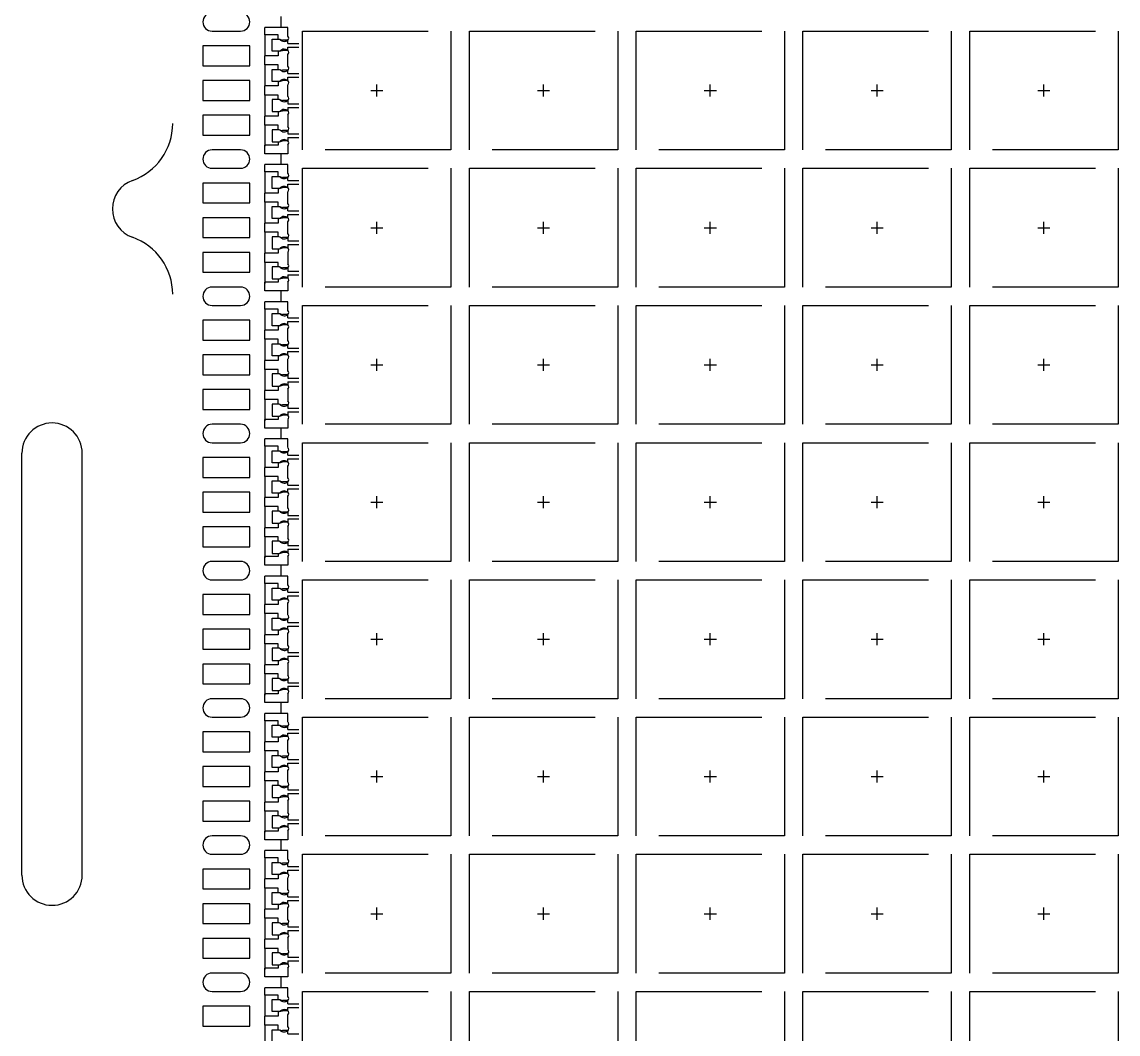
# Model space of a CAD drawing. Header units: millimetres. Extents: x 394.3 to 449.6, y 107.9 to 113.3.
# Drawn here: x 405.509 to 406.599, y 111.095 to 112.102 of the extents above; entities that cross this region are included whole.
import ezdxf

# ---------------------------------------------------------------- set-up
doc = ezdxf.new("R2010")
doc.units = ezdxf.units.MM
doc.header["$LTSCALE"] = 0.5
for name, pattern in [('CENTER', [50.8, 31.75, -6.35, 6.35, -6.35]), ('HIDDEN', [0.375, 0.25, -0.125]), ('PHANTOM', [2.5, 1.25, -0.25, 0.25, -0.25, 0.25, -0.25])]:
    doc.linetypes.add(name, pattern=pattern)
for name, color, linetype in [('1D', 4, 'Continuous'), ('BTM', 7, 'HIDDEN'), ('CEN', 2, 'CENTER'), ('PKG', 1, 'PHANTOM')]:
    doc.layers.add(name, color=color, linetype=linetype)

# ---------------------------------------------------------------- blocks, each defined once
blk = doc.blocks.new('*U100')
at = {"layer": 'CEN', "ltscale": 0.005}
for p, q in [((-0.006, 0), (0.006, 0)), ((0, -0.006), (0, 0.006))]:
    blk.add_line(p, q, dxfattribs=at)
at = {"layer": 'PKG', "color": 1, "linetype": 'HIDDEN'}
blk.add_lwpolyline([(-0.0738, -0.0591), (-0.0738, 0.0591), (0.0738, 0.0591), (0.0738, -0.0591)], close=True, dxfattribs=at)
blk = doc.blocks.new('*U101')
at = {"layer": 'CEN', "color": 0, "linetype": 'ByBlock', "lineweight": -2, "transparency": 16777216}
for p in [(0, 2.73), (0.1659, 2.73), (0.3318, 2.73), (0.4977, 2.73), (0.6636, 2.73), (0, 2.5935), (0.1659, 2.5935), (0.3318, 2.5935), (0.4977, 2.5935), (0.6636, 2.5935), (0, 2.457), (0.1659, 2.457), (0.3318, 2.457), (0.4977, 2.457), (0.6636, 2.457), (0, 2.3205), (0.1659, 2.3205), (0.3318, 2.3205), (0.4977, 2.3205), (0.6636, 2.3205), (0, 2.184), (0.1659, 2.184), (0.3318, 2.184), (0.4977, 2.184), (0.6636, 2.184), (0, 2.0475), (0.1659, 2.0475), (0.3318, 2.0475), (0.4977, 2.0475), (0.6636, 2.0475), (0, 1.911), (0.1659, 1.911), (0.3318, 1.911), (0.4977, 1.911), (0.6636, 1.911), (0, 1.7745), (0.1659, 1.7745), (0.3318, 1.7745), (0.4977, 1.7745), (0.6636, 1.7745)]:
    blk.add_blockref('*U100', p, dxfattribs=at)

msp = doc.modelspace()

# ---------------------------------------------------------------- linework, layer by layer
at = {"ltscale": 0.03}
for p, q in [((405.7732, 112.0962), (405.7503, 112.0962)), ((405.7503, 112.0889), (405.7503, 112.0962)), ((405.7635, 112.0889), (405.7503, 112.0889)), ((405.7635, 112.0844), (405.7635, 112.0889)), ((405.7732, 112.0876), (405.7732, 112.0962)), ((405.7635, 112.0844), (405.765, 112.0844)), ((405.765, 112.0844), (405.768, 112.0835)), ((405.7732, 112.0835), (405.768, 112.0835)), ((405.7635, 112.0679), (405.7503, 112.0679)), ((405.7503, 112.0589), (405.7503, 112.0679)), ((405.765, 112.0724), (405.7635, 112.0724)), ((405.7635, 112.0724), (405.7635, 112.0679)), ((405.765, 112.0724), (405.768, 112.0733)), ((405.7732, 112.0733), (405.768, 112.0733)), ((405.7732, 112.0576), (405.7732, 112.0692)), ((405.7635, 112.0589), (405.7503, 112.0589)), ((405.7635, 112.0544), (405.7635, 112.0589)), ((405.7635, 112.0544), (405.765, 112.0544)), ((405.765, 112.0544), (405.768, 112.0535)), ((405.7732, 112.0535), (405.768, 112.0535)), ((405.7635, 112.0379), (405.7503, 112.0379)), ((405.7503, 112.0289), (405.7503, 112.0379)), ((405.765, 112.0424), (405.7635, 112.0424)), ((405.7635, 112.0424), (405.7635, 112.0379)), ((405.765, 112.0424), (405.768, 112.0433)), ((405.7732, 112.0433), (405.768, 112.0433)), ((405.7732, 112.0276), (405.7732, 112.0392)), ((405.7635, 112.0289), (405.7503, 112.0289)), ((405.7635, 112.0244), (405.7635, 112.0289)), ((405.765, 112.0244), (405.7635, 112.0244)), ((405.765, 112.0244), (405.768, 112.0235)), ((405.7732, 112.0235), (405.768, 112.0235)), ((405.7635, 112.0124), (405.765, 112.0124)), ((405.7635, 112.0124), (405.7635, 112.0079)), ((405.765, 112.0124), (405.768, 112.0133)), ((405.7732, 112.0133), (405.768, 112.0133)), ((405.7635, 112.0079), (405.7503, 112.0079)), ((405.7503, 111.9989), (405.7503, 112.0079)), ((405.7732, 112.0092), (405.7732, 111.9976)), ((405.7635, 111.9989), (405.7503, 111.9989)), ((405.7635, 111.9944), (405.7635, 111.9989)), ((405.765, 111.9944), (405.7635, 111.9944)), ((405.765, 111.9944), (405.768, 111.9935)), ((405.7732, 111.9935), (405.768, 111.9935)), ((405.7732, 111.9935), (405.768, 111.9935)), ((405.7635, 111.9791), (405.7503, 111.9791)), ((405.7503, 111.9705), (405.7503, 111.9791)), ((405.7635, 111.9824), (405.7635, 111.9791)), ((405.7635, 111.9824), (405.765, 111.9824)), ((405.765, 111.9824), (405.768, 111.9833)), ((405.7732, 111.9833), (405.768, 111.9833)), ((405.7732, 111.9833), (405.768, 111.9833)), ((405.7732, 111.9792), (405.7732, 111.9705)), ((405.7732, 111.9705), (405.7503, 111.9705)), ((405.7732, 111.9597), (405.7503, 111.9597)), ((405.7503, 111.9524), (405.7503, 111.9597)), ((405.7732, 111.9511), (405.7732, 111.9597)), ((405.7635, 111.9524), (405.7503, 111.9524)), ((405.7635, 111.9479), (405.7635, 111.9524)), ((405.7635, 111.9479), (405.765, 111.9479)), ((405.765, 111.9479), (405.768, 111.947)), ((405.7732, 111.947), (405.768, 111.947)), ((405.765, 111.9359), (405.7635, 111.9359)), ((405.7635, 111.9359), (405.7635, 111.9314)), ((405.765, 111.9359), (405.768, 111.9368)), ((405.7732, 111.9368), (405.768, 111.9368)), ((405.7635, 111.9314), (405.7503, 111.9314)), ((405.7503, 111.9224), (405.7503, 111.9314)), ((405.7732, 111.9211), (405.7732, 111.9327)), ((405.7635, 111.9224), (405.7503, 111.9224)), ((405.7635, 111.9179), (405.7635, 111.9224)), ((405.7635, 111.9179), (405.765, 111.9179)), ((405.765, 111.9179), (405.768, 111.917)), ((405.7732, 111.917), (405.768, 111.917)), ((405.765, 111.9059), (405.7635, 111.9059)), ((405.7635, 111.9059), (405.7635, 111.9014)), ((405.765, 111.9059), (405.768, 111.9068)), ((405.7732, 111.9068), (405.768, 111.9068)), ((405.7732, 111.8911), (405.7732, 111.9027)), ((405.7635, 111.9014), (405.7503, 111.9014)), ((405.7503, 111.8924), (405.7503, 111.9014)), ((405.7635, 111.8924), (405.7503, 111.8924)), ((405.7635, 111.8879), (405.7635, 111.8924)), ((405.765, 111.8879), (405.7635, 111.8879)), ((405.765, 111.8879), (405.768, 111.887)), ((405.7732, 111.887), (405.768, 111.887)), ((405.7635, 111.8714), (405.7503, 111.8714)), ((405.7503, 111.8624), (405.7503, 111.8714)), ((405.7635, 111.8759), (405.765, 111.8759)), ((405.7635, 111.8759), (405.7635, 111.8714)), ((405.765, 111.8759), (405.768, 111.8768)), ((405.7732, 111.8768), (405.768, 111.8768)), ((405.7732, 111.8727), (405.7732, 111.8611)), ((405.7635, 111.8624), (405.7503, 111.8624)), ((405.7635, 111.8579), (405.7635, 111.8624)), ((405.765, 111.8579), (405.7635, 111.8579)), ((405.765, 111.8579), (405.768, 111.857)), ((405.7732, 111.857), (405.768, 111.857)), ((405.7732, 111.857), (405.768, 111.857)), ((405.7635, 111.8426), (405.7503, 111.8426)), ((405.7503, 111.834), (405.7503, 111.8426)), ((405.7635, 111.8459), (405.7635, 111.8426)), ((405.7635, 111.8459), (405.765, 111.8459)), ((405.765, 111.8459), (405.768, 111.8468)), ((405.7732, 111.8468), (405.768, 111.8468)), ((405.7732, 111.8468), (405.768, 111.8468)), ((405.7732, 111.8427), (405.7732, 111.834)), ((405.7732, 111.834), (405.7503, 111.834)), ((405.7732, 111.8232), (405.7503, 111.8232)), ((405.7503, 111.8159), (405.7503, 111.8232)), ((405.7635, 111.8159), (405.7503, 111.8159)), ((405.7635, 111.8114), (405.7635, 111.8159)), ((405.7732, 111.8146), (405.7732, 111.8232)), ((405.7635, 111.8114), (405.765, 111.8114)), ((405.765, 111.8114), (405.768, 111.8105)), ((405.7732, 111.8105), (405.768, 111.8105)), ((405.7635, 111.7949), (405.7503, 111.7949)), ((405.7503, 111.7859), (405.7503, 111.7949)), ((405.765, 111.7994), (405.7635, 111.7994)), ((405.7635, 111.7994), (405.7635, 111.7949)), ((405.765, 111.7994), (405.768, 111.8003)), ((405.7732, 111.8003), (405.768, 111.8003)), ((405.7732, 111.7846), (405.7732, 111.7962)), ((405.7635, 111.7859), (405.7503, 111.7859)), ((405.7635, 111.7814), (405.7635, 111.7859)), ((405.7635, 111.7814), (405.765, 111.7814)), ((405.765, 111.7814), (405.768, 111.7805)), ((405.7732, 111.7805), (405.768, 111.7805)), ((405.7635, 111.7649), (405.7503, 111.7649)), ((405.7503, 111.7559), (405.7503, 111.7649)), ((405.765, 111.7694), (405.7635, 111.7694)), ((405.7635, 111.7694), (405.7635, 111.7649)), ((405.765, 111.7694), (405.768, 111.7703)), ((405.7732, 111.7703), (405.768, 111.7703)), ((405.7732, 111.7546), (405.7732, 111.7662)), ((405.7635, 111.7559), (405.7503, 111.7559)), ((405.7635, 111.7514), (405.7635, 111.7559)), ((405.765, 111.7514), (405.7635, 111.7514)), ((405.765, 111.7514), (405.768, 111.7505)), ((405.7732, 111.7505), (405.768, 111.7505)), ((405.7635, 111.7394), (405.765, 111.7394)), ((405.7635, 111.7394), (405.7635, 111.7349)), ((405.765, 111.7394), (405.768, 111.7403)), ((405.7732, 111.7403), (405.768, 111.7403)), ((405.7635, 111.7349), (405.7503, 111.7349)), ((405.7503, 111.7259), (405.7503, 111.7349)), ((405.7732, 111.7362), (405.7732, 111.7246)), ((405.7635, 111.7259), (405.7503, 111.7259)), ((405.7635, 111.7214), (405.7635, 111.7259)), ((405.765, 111.7214), (405.7635, 111.7214)), ((405.765, 111.7214), (405.768, 111.7205)), ((405.7732, 111.7205), (405.768, 111.7205)), ((405.7732, 111.7205), (405.768, 111.7205)), ((405.7635, 111.7094), (405.7635, 111.7061)), ((405.7635, 111.7094), (405.765, 111.7094)), ((405.765, 111.7094), (405.768, 111.7103)), ((405.7732, 111.7103), (405.768, 111.7103)), ((405.7732, 111.7103), (405.768, 111.7103)), ((405.7635, 111.7061), (405.7503, 111.7061)), ((405.7503, 111.6975), (405.7503, 111.7061)), ((405.7732, 111.6975), (405.7503, 111.6975)), ((405.7732, 111.7062), (405.7732, 111.6975)), ((405.7732, 111.6867), (405.7503, 111.6867)), ((405.7503, 111.6794), (405.7503, 111.6867)), ((405.7732, 111.6781), (405.7732, 111.6867)), ((405.7635, 111.6794), (405.7503, 111.6794)), ((405.7635, 111.6749), (405.7635, 111.6794)), ((405.7635, 111.6749), (405.765, 111.6749)), ((405.765, 111.6749), (405.768, 111.674)), ((405.7732, 111.674), (405.768, 111.674)), ((405.765, 111.6629), (405.7635, 111.6629)), ((405.7635, 111.6629), (405.7635, 111.6584)), ((405.765, 111.6629), (405.768, 111.6638)), ((405.7732, 111.6638), (405.768, 111.6638)), ((405.7635, 111.6584), (405.7503, 111.6584)), ((405.7503, 111.6494), (405.7503, 111.6584)), ((405.7732, 111.6481), (405.7732, 111.6597)), ((405.7635, 111.6494), (405.7503, 111.6494)), ((405.7635, 111.6449), (405.7635, 111.6494)), ((405.7635, 111.6449), (405.765, 111.6449)), ((405.765, 111.6449), (405.768, 111.644)), ((405.7732, 111.644), (405.768, 111.644)), ((405.765, 111.6329), (405.7635, 111.6329)), ((405.7635, 111.6329), (405.7635, 111.6284)), ((405.765, 111.6329), (405.768, 111.6338)), ((405.7732, 111.6338), (405.768, 111.6338)), ((405.7635, 111.6284), (405.7503, 111.6284)), ((405.7503, 111.6194), (405.7503, 111.6284)), ((405.7635, 111.6194), (405.7503, 111.6194)), ((405.7635, 111.6149), (405.7635, 111.6194)), ((405.7732, 111.6181), (405.7732, 111.6297)), ((405.765, 111.6149), (405.7635, 111.6149)), ((405.765, 111.6149), (405.768, 111.614)), ((405.7732, 111.614), (405.768, 111.614)), ((405.7635, 111.5984), (405.7503, 111.5984)), ((405.7503, 111.5894), (405.7503, 111.5984)), ((405.7635, 111.6029), (405.765, 111.6029)), ((405.7635, 111.6029), (405.7635, 111.5984)), ((405.765, 111.6029), (405.768, 111.6038)), ((405.7732, 111.6038), (405.768, 111.6038)), ((405.7732, 111.5997), (405.7732, 111.5881)), ((405.7635, 111.5894), (405.7503, 111.5894)), ((405.7635, 111.5849), (405.7635, 111.5894)), ((405.765, 111.5849), (405.7635, 111.5849)), ((405.765, 111.5849), (405.768, 111.584)), ((405.7732, 111.584), (405.768, 111.584)), ((405.7732, 111.584), (405.768, 111.584)), ((405.7635, 111.5696), (405.7503, 111.5696)), ((405.7503, 111.561), (405.7503, 111.5696)), ((405.7635, 111.5729), (405.7635, 111.5696)), ((405.7635, 111.5729), (405.765, 111.5729)), ((405.765, 111.5729), (405.768, 111.5738)), ((405.7732, 111.5738), (405.768, 111.5738)), ((405.7732, 111.5738), (405.768, 111.5738)), ((405.7732, 111.5697), (405.7732, 111.561)), ((405.7732, 111.561), (405.7503, 111.561)), ((405.7732, 111.5502), (405.7503, 111.5502)), ((405.7503, 111.5429), (405.7503, 111.5502)), ((405.7635, 111.5429), (405.7503, 111.5429)), ((405.7635, 111.5384), (405.7635, 111.5429)), ((405.7732, 111.5416), (405.7732, 111.5502)), ((405.7635, 111.5384), (405.765, 111.5384)), ((405.765, 111.5384), (405.768, 111.5375)), ((405.7732, 111.5375), (405.768, 111.5375)), ((405.7635, 111.5219), (405.7503, 111.5219)), ((405.7503, 111.5129), (405.7503, 111.5219)), ((405.765, 111.5264), (405.7635, 111.5264)), ((405.7635, 111.5264), (405.7635, 111.5219)), ((405.765, 111.5264), (405.768, 111.5273)), ((405.7732, 111.5273), (405.768, 111.5273)), ((405.7732, 111.5116), (405.7732, 111.5232)), ((405.7635, 111.5129), (405.7503, 111.5129)), ((405.7635, 111.5084), (405.7635, 111.5129)), ((405.7635, 111.5084), (405.765, 111.5084)), ((405.765, 111.5084), (405.768, 111.5075)), ((405.7732, 111.5075), (405.768, 111.5075)), ((405.7635, 111.4919), (405.7503, 111.4919)), ((405.7503, 111.4829), (405.7503, 111.4919)), ((405.765, 111.4964), (405.7635, 111.4964)), ((405.7635, 111.4964), (405.7635, 111.4919)), ((405.765, 111.4964), (405.768, 111.4973)), ((405.7732, 111.4973), (405.768, 111.4973)), ((405.7732, 111.4816), (405.7732, 111.4932)), ((405.7635, 111.4829), (405.7503, 111.4829)), ((405.7635, 111.4784), (405.7635, 111.4829)), ((405.765, 111.4784), (405.7635, 111.4784)), ((405.765, 111.4784), (405.768, 111.4775)), ((405.7732, 111.4775), (405.768, 111.4775)), ((405.765, 111.4664), (405.768, 111.4673)), ((405.7732, 111.4673), (405.768, 111.4673)), ((405.7635, 111.4619), (405.7503, 111.4619)), ((405.7503, 111.4529), (405.7503, 111.4619)), ((405.7635, 111.4664), (405.765, 111.4664)), ((405.7635, 111.4664), (405.7635, 111.4619)), ((405.7732, 111.4632), (405.7732, 111.4516)), ((405.7635, 111.4529), (405.7503, 111.4529)), ((405.7635, 111.4484), (405.7635, 111.4529)), ((405.765, 111.4484), (405.7635, 111.4484)), ((405.765, 111.4484), (405.768, 111.4475)), ((405.7732, 111.4475), (405.768, 111.4475)), ((405.7732, 111.4475), (405.768, 111.4475)), ((405.7635, 111.4364), (405.7635, 111.4331)), ((405.7635, 111.4364), (405.765, 111.4364)), ((405.765, 111.4364), (405.768, 111.4373)), ((405.7732, 111.4373), (405.768, 111.4373)), ((405.7732, 111.4373), (405.768, 111.4373)), ((405.7635, 111.4331), (405.7503, 111.4331)), ((405.7503, 111.4245), (405.7503, 111.4331)), ((405.7732, 111.4245), (405.7503, 111.4245)), ((405.7732, 111.4332), (405.7732, 111.4245)), ((405.7732, 111.4137), (405.7503, 111.4137)), ((405.7503, 111.4064), (405.7503, 111.4137)), ((405.7732, 111.4051), (405.7732, 111.4137)), ((405.7635, 111.4064), (405.7503, 111.4064)), ((405.7635, 111.4019), (405.7635, 111.4064)), ((405.7635, 111.4019), (405.765, 111.4019)), ((405.765, 111.4019), (405.768, 111.401)), ((405.765, 111.3899), (405.768, 111.3908)), ((405.7732, 111.401), (405.768, 111.401)), ((405.7732, 111.3908), (405.768, 111.3908)), ((405.7635, 111.3854), (405.7503, 111.3854)), ((405.7503, 111.3764), (405.7503, 111.3854)), ((405.765, 111.3899), (405.7635, 111.3899)), ((405.7635, 111.3899), (405.7635, 111.3854)), ((405.7732, 111.3751), (405.7732, 111.3867)), ((405.7635, 111.3764), (405.7503, 111.3764)), ((405.7635, 111.3719), (405.7635, 111.3764)), ((405.7635, 111.3719), (405.765, 111.3719)), ((405.765, 111.3719), (405.768, 111.371)), ((405.7732, 111.371), (405.768, 111.371)), ((405.765, 111.3599), (405.7635, 111.3599)), ((405.7635, 111.3599), (405.7635, 111.3554)), ((405.765, 111.3599), (405.768, 111.3608)), ((405.7732, 111.3608), (405.768, 111.3608)), ((405.7635, 111.3554), (405.7503, 111.3554)), ((405.7503, 111.3464), (405.7503, 111.3554)), ((405.7732, 111.3451), (405.7732, 111.3567)), ((405.7635, 111.3464), (405.7503, 111.3464)), ((405.7635, 111.3419), (405.7635, 111.3464)), ((405.765, 111.3419), (405.7635, 111.3419)), ((405.765, 111.3419), (405.768, 111.341)), ((405.7732, 111.341), (405.768, 111.341)), ((405.7635, 111.3254), (405.7503, 111.3254)), ((405.7503, 111.3164), (405.7503, 111.3254)), ((405.7635, 111.3299), (405.765, 111.3299)), ((405.7635, 111.3299), (405.7635, 111.3254)), ((405.765, 111.3299), (405.768, 111.3308)), ((405.7732, 111.3308), (405.768, 111.3308)), ((405.7732, 111.3267), (405.7732, 111.3151)), ((405.7635, 111.3164), (405.7503, 111.3164)), ((405.7635, 111.3119), (405.7635, 111.3164)), ((405.765, 111.3119), (405.7635, 111.3119)), ((405.765, 111.3119), (405.768, 111.311)), ((405.7732, 111.311), (405.768, 111.311)), ((405.7732, 111.311), (405.768, 111.311)), ((405.7635, 111.2966), (405.7503, 111.2966)), ((405.7503, 111.288), (405.7503, 111.2966)), ((405.7635, 111.2999), (405.7635, 111.2966)), ((405.7635, 111.2999), (405.765, 111.2999)), ((405.765, 111.2999), (405.768, 111.3008)), ((405.7732, 111.3008), (405.768, 111.3008)), ((405.7732, 111.3008), (405.768, 111.3008)), ((405.7732, 111.2967), (405.7732, 111.288)), ((405.7732, 111.288), (405.7503, 111.288)), ((405.7732, 111.2772), (405.7503, 111.2772)), ((405.7503, 111.2699), (405.7503, 111.2772)), ((405.7732, 111.2686), (405.7732, 111.2772)), ((405.7635, 111.2699), (405.7503, 111.2699)), ((405.7635, 111.2654), (405.7635, 111.2699)), ((405.7635, 111.2654), (405.765, 111.2654)), ((405.765, 111.2654), (405.768, 111.2645)), ((405.7732, 111.2645), (405.768, 111.2645)), ((405.7635, 111.2489), (405.7503, 111.2489)), ((405.7503, 111.2399), (405.7503, 111.2489)), ((405.765, 111.2534), (405.7635, 111.2534)), ((405.7635, 111.2534), (405.7635, 111.2489)), ((405.765, 111.2534), (405.768, 111.2543)), ((405.7732, 111.2543), (405.768, 111.2543)), ((405.7732, 111.2386), (405.7732, 111.2502)), ((405.7635, 111.2399), (405.7503, 111.2399)), ((405.7635, 111.2354), (405.7635, 111.2399)), ((405.7635, 111.2354), (405.765, 111.2354)), ((405.765, 111.2354), (405.768, 111.2345)), ((405.7732, 111.2345), (405.768, 111.2345)), ((405.7635, 111.2189), (405.7503, 111.2189)), ((405.7503, 111.2099), (405.7503, 111.2189)), ((405.765, 111.2234), (405.7635, 111.2234)), ((405.7635, 111.2234), (405.7635, 111.2189)), ((405.765, 111.2234), (405.768, 111.2243)), ((405.7732, 111.2243), (405.768, 111.2243)), ((405.7732, 111.2086), (405.7732, 111.2202)), ((405.7635, 111.2099), (405.7503, 111.2099)), ((405.7635, 111.2054), (405.7635, 111.2099)), ((405.765, 111.2054), (405.7635, 111.2054)), ((405.765, 111.2054), (405.768, 111.2045)), ((405.765, 111.1934), (405.768, 111.1943)), ((405.7732, 111.2045), (405.768, 111.2045)), ((405.7732, 111.1943), (405.768, 111.1943)), ((405.7635, 111.1889), (405.7503, 111.1889)), ((405.7503, 111.1799), (405.7503, 111.1889)), ((405.7635, 111.1934), (405.765, 111.1934)), ((405.7635, 111.1934), (405.7635, 111.1889)), ((405.7732, 111.1902), (405.7732, 111.1786)), ((405.7635, 111.1799), (405.7503, 111.1799)), ((405.7635, 111.1754), (405.7635, 111.1799)), ((405.765, 111.1754), (405.7635, 111.1754)), ((405.765, 111.1754), (405.768, 111.1745)), ((405.7732, 111.1745), (405.768, 111.1745)), ((405.7732, 111.1745), (405.768, 111.1745)), ((405.7635, 111.1634), (405.7635, 111.1601)), ((405.7635, 111.1634), (405.765, 111.1634)), ((405.765, 111.1634), (405.768, 111.1643)), ((405.7732, 111.1643), (405.768, 111.1643)), ((405.7732, 111.1643), (405.768, 111.1643)), ((405.7635, 111.1601), (405.7503, 111.1601)), ((405.7503, 111.1515), (405.7503, 111.1601)), ((405.7732, 111.1515), (405.7503, 111.1515)), ((405.7732, 111.1602), (405.7732, 111.1515)), ((405.7732, 111.1407), (405.7503, 111.1407)), ((405.7503, 111.1334), (405.7503, 111.1407)), ((405.7732, 111.1321), (405.7732, 111.1407)), ((405.7635, 111.1334), (405.7503, 111.1334)), ((405.7635, 111.1289), (405.7635, 111.1334)), ((405.7635, 111.1289), (405.765, 111.1289)), ((405.765, 111.1289), (405.768, 111.128)), ((405.765, 111.1169), (405.768, 111.1178)), ((405.7732, 111.128), (405.768, 111.128)), ((405.7732, 111.1178), (405.768, 111.1178)), ((405.7635, 111.1124), (405.7503, 111.1124)), ((405.7503, 111.1034), (405.7503, 111.1124)), ((405.765, 111.1169), (405.7635, 111.1169)), ((405.7635, 111.1169), (405.7635, 111.1124)), ((405.7732, 111.1021), (405.7732, 111.1137)), ((405.7635, 111.1034), (405.7503, 111.1034)), ((405.7635, 111.0989), (405.7635, 111.1034)), ((405.7635, 111.0989), (405.765, 111.0989)), ((405.765, 111.0989), (405.768, 111.098)), ((405.7732, 111.098), (405.768, 111.098))]:
    msp.add_line(p, q, dxfattribs=at)
for p, q in [((405.5086, 111.2527), (405.5086, 111.6726)), ((405.5686, 111.2527), (405.5686, 111.6726))]:
    msp.add_line(p, q)
for points in [[(405.7261, 112.1108), (405.6978, 112.1108, 0.414214), (405.6886, 112.1016), (405.6886, 112.1016, 0.414214), (405.6978, 112.0925), (405.7261, 112.0925, 0.414214), (405.7353, 112.1016), (405.7353, 112.1016, 0.414214)], [(405.7261, 111.9743), (405.6978, 111.9743, 0.414214), (405.6886, 111.9651), (405.6886, 111.9651, 0.414214), (405.6978, 111.956), (405.7261, 111.956, 0.414214), (405.7353, 111.9651), (405.7353, 111.9651, 0.414214)], [(405.7261, 111.8378), (405.6978, 111.8378, 0.414214), (405.6886, 111.8286), (405.6886, 111.8286, 0.414214), (405.6978, 111.8195), (405.7261, 111.8195, 0.414214), (405.7353, 111.8286), (405.7353, 111.8286, 0.414214)], [(405.7261, 111.7013), (405.6978, 111.7013, 0.414214), (405.6886, 111.6921), (405.6886, 111.6921, 0.414214), (405.6978, 111.683), (405.7261, 111.683, 0.414214), (405.7353, 111.6921), (405.7353, 111.6921, 0.414214)], [(405.7261, 111.5648), (405.6978, 111.5648, 0.414214), (405.6886, 111.5556), (405.6886, 111.5556, 0.414214), (405.6978, 111.5465), (405.7261, 111.5465, 0.414214), (405.7353, 111.5556), (405.7353, 111.5556, 0.414214)], [(405.7261, 111.4283), (405.6978, 111.4283, 0.414214), (405.6886, 111.4191), (405.6886, 111.4191, 0.414214), (405.6978, 111.41), (405.7261, 111.41, 0.414214), (405.7353, 111.4191), (405.7353, 111.4191, 0.414214)], [(405.7261, 111.2918), (405.6978, 111.2918, 0.414214), (405.6886, 111.2826), (405.6886, 111.2826, 0.414214), (405.6978, 111.2735), (405.7261, 111.2735, 0.414214), (405.7353, 111.2826), (405.7353, 111.2826, 0.414214)], [(405.7261, 111.1553), (405.6978, 111.1553, 0.414214), (405.6886, 111.1461), (405.6886, 111.1461, 0.414214), (405.6978, 111.137), (405.7261, 111.137, 0.414214), (405.7353, 111.1461), (405.7353, 111.1461, 0.414214)]]:
    msp.add_lwpolyline(points, format="xyb", close=True, dxfattribs=at)
for points in [[(405.7353, 112.0778), (405.6886, 112.0778), (405.6886, 112.058), (405.7353, 112.058)], [(405.7353, 112.0433), (405.6886, 112.0433), (405.6886, 112.0235), (405.7353, 112.0235)], [(405.7353, 112.0088), (405.6886, 112.0088), (405.6886, 111.989), (405.7353, 111.989)], [(405.7353, 111.9413), (405.6886, 111.9413), (405.6886, 111.9215), (405.7353, 111.9215)], [(405.7353, 111.9068), (405.6886, 111.9068), (405.6886, 111.887), (405.7353, 111.887)], [(405.7353, 111.8723), (405.6886, 111.8723), (405.6886, 111.8525), (405.7353, 111.8525)], [(405.7353, 111.8048), (405.6886, 111.8048), (405.6886, 111.785), (405.7353, 111.785)], [(405.7353, 111.7703), (405.6886, 111.7703), (405.6886, 111.7505), (405.7353, 111.7505)], [(405.7353, 111.7358), (405.6886, 111.7358), (405.6886, 111.716), (405.7353, 111.716)], [(405.7353, 111.6683), (405.6886, 111.6683), (405.6886, 111.6485), (405.7353, 111.6485)], [(405.7353, 111.6338), (405.6886, 111.6338), (405.6886, 111.614), (405.7353, 111.614)], [(405.7353, 111.5993), (405.6886, 111.5993), (405.6886, 111.5795), (405.7353, 111.5795)], [(405.7353, 111.5318), (405.6886, 111.5318), (405.6886, 111.512), (405.7353, 111.512)], [(405.7353, 111.4973), (405.6886, 111.4973), (405.6886, 111.4775), (405.7353, 111.4775)], [(405.7353, 111.4628), (405.6886, 111.4628), (405.6886, 111.443), (405.7353, 111.443)], [(405.7353, 111.3953), (405.6886, 111.3953), (405.6886, 111.3755), (405.7353, 111.3755)], [(405.7353, 111.3608), (405.6886, 111.3608), (405.6886, 111.341), (405.7353, 111.341)], [(405.7353, 111.3263), (405.6886, 111.3263), (405.6886, 111.3065), (405.7353, 111.3065)], [(405.7353, 111.2588), (405.6886, 111.2588), (405.6886, 111.239), (405.7353, 111.239)], [(405.7353, 111.2243), (405.6886, 111.2243), (405.6886, 111.2045), (405.7353, 111.2045)], [(405.7353, 111.1898), (405.6886, 111.1898), (405.6886, 111.17), (405.7353, 111.17)], [(405.7353, 111.1223), (405.6886, 111.1223), (405.6886, 111.1025), (405.7353, 111.1025)]]:
    msp.add_lwpolyline(points, close=True, dxfattribs=at)
for centre, radius, start, end in [((405.7695, 112.0881), 0.00582, 219.7191, 270.2471), ((405.7691, 112.09), 0.00775, 273.0375, 302.4518), ((405.7714, 112.0855), 0.00275, 312.2759, 47.7241), ((405.7695, 112.0687), 0.00582, 89.7529, 140.2809), ((405.7691, 112.0667), 0.00775, 57.5482, 86.9625), ((405.7714, 112.0713), 0.00275, 312.2759, 47.7241), ((405.7714, 112.0555), 0.00275, 312.2759, 47.7241), ((405.7695, 112.0581), 0.00582, 219.7191, 270.2471), ((405.7695, 112.0387), 0.00582, 89.7529, 140.2809), ((405.7691, 112.06), 0.00775, 273.0375, 302.4518), ((405.7691, 112.0367), 0.00775, 57.5482, 86.9625), ((405.7714, 112.0413), 0.00275, 312.2759, 47.7241), ((405.7695, 112.0281), 0.00582, 219.7191, 270.2471), ((405.7691, 112.03), 0.00775, 273.0375, 302.4518), ((405.7714, 112.0255), 0.00275, 312.2759, 47.7241), ((405.7695, 112.0087), 0.00582, 89.7529, 140.2809), ((405.7691, 112.0067), 0.00775, 57.5482, 86.9625), ((405.7714, 112.0113), 0.00275, 312.2759, 47.7241), ((405.7695, 111.9981), 0.00582, 219.7191, 270.2471), ((405.7691, 112), 0.00775, 273.0375, 302.4518), ((405.7714, 111.9955), 0.00275, 312.2759, 47.7241), ((405.7695, 111.9787), 0.00582, 89.7529, 140.2809), ((405.7691, 111.9767), 0.00775, 57.5482, 86.9625), ((405.7714, 111.9813), 0.00275, 312.2759, 47.7241), ((405.7695, 111.9516), 0.00582, 219.7191, 270.2471), ((405.7691, 111.9535), 0.00775, 273.0375, 302.4518), ((405.7714, 111.949), 0.00275, 312.2759, 47.7241), ((405.7695, 111.9322), 0.00582, 89.7529, 140.2809), ((405.7691, 111.9302), 0.00775, 57.5482, 86.9625), ((405.7714, 111.9348), 0.00275, 312.2759, 47.7241), ((405.7695, 111.9216), 0.00582, 219.7191, 270.2471), ((405.7691, 111.9235), 0.00775, 273.0375, 302.4518), ((405.7714, 111.919), 0.00275, 312.2759, 47.7241), ((405.7695, 111.9022), 0.00582, 89.7529, 140.2809), ((405.7691, 111.9002), 0.00775, 57.5482, 86.9625), ((405.7714, 111.9048), 0.00275, 312.2759, 47.7241), ((405.7695, 111.8916), 0.00582, 219.7191, 270.2471), ((405.7691, 111.8935), 0.00775, 273.0375, 302.4518), ((405.7714, 111.889), 0.00275, 312.2759, 47.7241), ((405.7695, 111.8722), 0.00582, 89.7529, 140.2809), ((405.7691, 111.8702), 0.00775, 57.5482, 86.9625), ((405.7714, 111.8748), 0.00275, 312.2759, 47.7241), ((405.7714, 111.859), 0.00275, 312.2759, 47.7241), ((405.7695, 111.8616), 0.00582, 219.7191, 270.2471), ((405.7691, 111.8635), 0.00775, 273.0375, 302.4518), ((405.7695, 111.8422), 0.00582, 89.7529, 140.2809), ((405.7691, 111.8402), 0.00775, 57.5482, 86.9625), ((405.7714, 111.8448), 0.00275, 312.2759, 47.7241), ((405.7695, 111.8151), 0.00582, 219.7191, 270.2471), ((405.7691, 111.817), 0.00775, 273.0375, 302.4518), ((405.7714, 111.8125), 0.00275, 312.2759, 47.7241), ((405.7695, 111.7957), 0.00582, 89.7529, 140.2809), ((405.7691, 111.7937), 0.00775, 57.5482, 86.9625), ((405.7714, 111.7983), 0.00275, 312.2759, 47.7241), ((405.7714, 111.7825), 0.00275, 312.2759, 47.7241), ((405.7695, 111.7851), 0.00582, 219.7191, 270.2471), ((405.7691, 111.787), 0.00775, 273.0375, 302.4518), ((405.7695, 111.7657), 0.00582, 89.7529, 140.2809), ((405.7691, 111.7637), 0.00775, 57.5482, 86.9625), ((405.7714, 111.7683), 0.00275, 312.2759, 47.7241), ((405.7695, 111.7551), 0.00582, 219.7191, 270.2471), ((405.7691, 111.757), 0.00775, 273.0375, 302.4518), ((405.7714, 111.7525), 0.00275, 312.2759, 47.7241), ((405.7695, 111.7357), 0.00582, 89.7529, 140.2809), ((405.7691, 111.7337), 0.00775, 57.5482, 86.9625), ((405.7714, 111.7383), 0.00275, 312.2759, 47.7241), ((405.7695, 111.7251), 0.00582, 219.7191, 270.2471), ((405.7691, 111.727), 0.00775, 273.0375, 302.4518), ((405.7714, 111.7225), 0.00275, 312.2759, 47.7241), ((405.7695, 111.7057), 0.00582, 89.7529, 140.2809), ((405.7691, 111.7037), 0.00775, 57.5482, 86.9625), ((405.7714, 111.7083), 0.00275, 312.2759, 47.7241), ((405.7695, 111.6786), 0.00582, 219.7191, 270.2471), ((405.7691, 111.6805), 0.00775, 273.0375, 302.4518), ((405.7714, 111.676), 0.00275, 312.2759, 47.7241), ((405.7695, 111.6592), 0.00582, 89.7529, 140.2809), ((405.7691, 111.6572), 0.00775, 57.5482, 86.9625), ((405.7714, 111.6618), 0.00275, 312.2759, 47.7241), ((405.7695, 111.6486), 0.00582, 219.7191, 270.2471), ((405.7691, 111.6505), 0.00775, 273.0375, 302.4518), ((405.7714, 111.646), 0.00275, 312.2759, 47.7241), ((405.7695, 111.6292), 0.00582, 89.7529, 140.2809), ((405.7691, 111.6272), 0.00775, 57.5482, 86.9625), ((405.7714, 111.6318), 0.00275, 312.2759, 47.7241), ((405.7695, 111.6186), 0.00582, 219.7191, 270.2471), ((405.7691, 111.6205), 0.00775, 273.0375, 302.4518), ((405.7714, 111.616), 0.00275, 312.2759, 47.7241), ((405.7695, 111.5992), 0.00582, 89.7529, 140.2809), ((405.7691, 111.5972), 0.00775, 57.5482, 86.9625), ((405.7714, 111.6018), 0.00275, 312.2759, 47.7241), ((405.7714, 111.586), 0.00275, 312.2759, 47.7241), ((405.7695, 111.5886), 0.00582, 219.7191, 270.2471), ((405.7691, 111.5905), 0.00775, 273.0375, 302.4518), ((405.7695, 111.5692), 0.00582, 89.7529, 140.2809), ((405.7691, 111.5672), 0.00775, 57.5482, 86.9625), ((405.7714, 111.5718), 0.00275, 312.2759, 47.7241), ((405.7695, 111.5421), 0.00582, 219.7191, 270.2471), ((405.7691, 111.544), 0.00775, 273.0375, 302.4518), ((405.7714, 111.5395), 0.00275, 312.2759, 47.7241), ((405.7695, 111.5227), 0.00582, 89.7529, 140.2809), ((405.7691, 111.5207), 0.00775, 57.5482, 86.9625), ((405.7714, 111.5253), 0.00275, 312.2759, 47.7241), ((405.7714, 111.5095), 0.00275, 312.2759, 47.7241), ((405.7695, 111.5121), 0.00582, 219.7191, 270.2471), ((405.7691, 111.514), 0.00775, 273.0375, 302.4518), ((405.7695, 111.4927), 0.00582, 89.7529, 140.2809), ((405.7691, 111.4907), 0.00775, 57.5482, 86.9625), ((405.7714, 111.4953), 0.00275, 312.2759, 47.7241), ((405.7695, 111.4821), 0.00582, 219.7191, 270.2471), ((405.7691, 111.484), 0.00775, 273.0375, 302.4518), ((405.7714, 111.4795), 0.00275, 312.2759, 47.7241), ((405.7695, 111.4627), 0.00582, 89.7529, 140.2809), ((405.7691, 111.4607), 0.00775, 57.5482, 86.9625), ((405.7714, 111.4653), 0.00275, 312.2759, 47.7241), ((405.7695, 111.4521), 0.00582, 219.7191, 270.2471), ((405.7691, 111.454), 0.00775, 273.0375, 302.4518), ((405.7714, 111.4495), 0.00275, 312.2759, 47.7241), ((405.7695, 111.4327), 0.00582, 89.7529, 140.2809), ((405.7691, 111.4307), 0.00775, 57.5482, 86.9625), ((405.7714, 111.4353), 0.00275, 312.2759, 47.7241), ((405.7695, 111.4056), 0.00582, 219.7191, 270.2471), ((405.7714, 111.403), 0.00275, 312.2759, 47.7241), ((405.7695, 111.3862), 0.00582, 89.7529, 140.2809), ((405.7691, 111.4075), 0.00775, 273.0375, 302.4518), ((405.7691, 111.3842), 0.00775, 57.5482, 86.9625), ((405.7714, 111.3888), 0.00275, 312.2759, 47.7241), ((405.7695, 111.3756), 0.00582, 219.7191, 270.2471), ((405.7691, 111.3775), 0.00775, 273.0375, 302.4518), ((405.7714, 111.373), 0.00275, 312.2759, 47.7241), ((405.7695, 111.3562), 0.00582, 89.7529, 140.2809), ((405.7691, 111.3542), 0.00775, 57.5482, 86.9625), ((405.7714, 111.3588), 0.00275, 312.2759, 47.7241), ((405.7695, 111.3456), 0.00582, 219.7191, 270.2471), ((405.7691, 111.3475), 0.00775, 273.0375, 302.4518), ((405.7714, 111.343), 0.00275, 312.2759, 47.7241), ((405.7695, 111.3262), 0.00582, 89.7529, 140.2809), ((405.7691, 111.3242), 0.00775, 57.5482, 86.9625), ((405.7714, 111.3288), 0.00275, 312.2759, 47.7241), ((405.7714, 111.313), 0.00275, 312.2759, 47.7241), ((405.7695, 111.3156), 0.00582, 219.7191, 270.2471), ((405.7691, 111.3175), 0.00775, 273.0375, 302.4518), ((405.7695, 111.2962), 0.00582, 89.7529, 140.2809), ((405.7691, 111.2942), 0.00775, 57.5482, 86.9625), ((405.7714, 111.2988), 0.00275, 312.2759, 47.7241), ((405.7695, 111.2691), 0.00582, 219.7191, 270.2471), ((405.7691, 111.271), 0.00775, 273.0375, 302.4518), ((405.7714, 111.2665), 0.00275, 312.2759, 47.7241), ((405.7695, 111.2497), 0.00582, 89.7529, 140.2809), ((405.7691, 111.2477), 0.00775, 57.5482, 86.9625), ((405.7714, 111.2523), 0.00275, 312.2759, 47.7241), ((405.7714, 111.2365), 0.00275, 312.2759, 47.7241), ((405.7695, 111.2391), 0.00582, 219.7191, 270.2471), ((405.7691, 111.241), 0.00775, 273.0375, 302.4518), ((405.7695, 111.2197), 0.00582, 89.7529, 140.2809), ((405.7691, 111.2177), 0.00775, 57.5482, 86.9625), ((405.7714, 111.2223), 0.00275, 312.2759, 47.7241), ((405.7695, 111.2091), 0.00582, 219.7191, 270.2471), ((405.7714, 111.2065), 0.00275, 312.2759, 47.7241), ((405.7695, 111.1897), 0.00582, 89.7529, 140.2809), ((405.7691, 111.211), 0.00775, 273.0375, 302.4518), ((405.7691, 111.1877), 0.00775, 57.5482, 86.9625), ((405.7714, 111.1923), 0.00275, 312.2759, 47.7241), ((405.7695, 111.1791), 0.00582, 219.7191, 270.2471), ((405.7691, 111.181), 0.00775, 273.0375, 302.4518), ((405.7714, 111.1765), 0.00275, 312.2759, 47.7241), ((405.7695, 111.1597), 0.00582, 89.7529, 140.2809), ((405.7691, 111.1577), 0.00775, 57.5482, 86.9625), ((405.7714, 111.1623), 0.00275, 312.2759, 47.7241), ((405.7695, 111.1326), 0.00582, 219.7191, 270.2471), ((405.7714, 111.13), 0.00275, 312.2759, 47.7241), ((405.7695, 111.1132), 0.00582, 89.7529, 140.2809), ((405.7691, 111.1345), 0.00775, 273.0375, 302.4518), ((405.7691, 111.1112), 0.00775, 57.5482, 86.9625), ((405.7714, 111.1158), 0.00275, 312.2759, 47.7241), ((405.7695, 111.1026), 0.00582, 219.7191, 270.2471), ((405.7691, 111.1045), 0.00775, 273.0375, 302.4518), ((405.7714, 111.1), 0.00275, 312.2759, 47.7241)]:
    msp.add_arc(centre, radius, start, end, dxfattribs=at)
at = {"color": 0}
for centre, start, end in [((405.5386, 111.6726), 0, 180), ((405.5386, 111.2527), 180, 0)]:
    msp.add_arc(centre, 0.03, start, end, dxfattribs=at)
at = {"layer": '1D', "color": 4}
for centre, radius, start, end in [((405.5986, 112.0005), 0.06, 289.4712, 0), ((405.6286, 111.9156), 0.03, 109.4712, 250.5288), ((405.5986, 111.8308), 0.06, 0, 70.5288)]:
    msp.add_arc(centre, radius, start, end, dxfattribs=at)
at = {"layer": 'BTM', "ltscale": 0.03}
for p, q in [((405.7666, 112.0962), (405.7666, 112.107)), ((405.7503, 112.0889), (405.7503, 112.0679)), ((405.7732, 112.0802), (405.7732, 112.0835)), ((405.7732, 112.0802), (405.784, 112.0802)), ((405.7732, 112.0766), (405.784, 112.0766)), ((405.7732, 112.0733), (405.7732, 112.0766)), ((405.7503, 112.0589), (405.7503, 112.0379)), ((405.7732, 112.0502), (405.7732, 112.0535)), ((405.7732, 112.0502), (405.784, 112.0502)), ((405.7732, 112.0466), (405.784, 112.0466)), ((405.7732, 112.0433), (405.7732, 112.0466)), ((405.7503, 112.0289), (405.7503, 112.0079)), ((405.7732, 112.0235), (405.7732, 112.0202)), ((405.7732, 112.0202), (405.784, 112.0202)), ((405.7732, 112.0166), (405.784, 112.0166)), ((405.7732, 112.0166), (405.7732, 112.0133)), ((405.7503, 111.9989), (405.7503, 111.9779)), ((405.7732, 111.9935), (405.7732, 111.9902)), ((405.7732, 111.9902), (405.784, 111.9902)), ((405.7732, 111.9866), (405.784, 111.9866)), ((405.7732, 111.9866), (405.7732, 111.9833)), ((405.7666, 111.9597), (405.7666, 111.9705)), ((405.7503, 111.9524), (405.7503, 111.9314)), ((405.7732, 111.9437), (405.7732, 111.947)), ((405.7732, 111.9437), (405.784, 111.9437)), ((405.7732, 111.9401), (405.784, 111.9401)), ((405.7732, 111.9368), (405.7732, 111.9401)), ((405.7503, 111.9224), (405.7503, 111.9014)), ((405.7732, 111.9137), (405.7732, 111.917)), ((405.7732, 111.9137), (405.784, 111.9137)), ((405.7732, 111.9101), (405.784, 111.9101)), ((405.7732, 111.9068), (405.7732, 111.9101)), ((405.7503, 111.8924), (405.7503, 111.8714)), ((405.7732, 111.887), (405.7732, 111.8837)), ((405.7732, 111.8837), (405.784, 111.8837)), ((405.7732, 111.8801), (405.784, 111.8801)), ((405.7732, 111.8801), (405.7732, 111.8768)), ((405.7503, 111.8624), (405.7503, 111.8414)), ((405.7732, 111.857), (405.7732, 111.8537)), ((405.7732, 111.8537), (405.784, 111.8537)), ((405.7732, 111.8501), (405.784, 111.8501)), ((405.7732, 111.8501), (405.7732, 111.8468)), ((405.7666, 111.8232), (405.7666, 111.834)), ((405.7503, 111.8159), (405.7503, 111.7949)), ((405.7732, 111.8072), (405.7732, 111.8105)), ((405.7732, 111.8072), (405.784, 111.8072)), ((405.7732, 111.8036), (405.784, 111.8036)), ((405.7732, 111.8003), (405.7732, 111.8036)), ((405.7503, 111.7859), (405.7503, 111.7649)), ((405.7732, 111.7772), (405.7732, 111.7805)), ((405.7732, 111.7772), (405.784, 111.7772)), ((405.7732, 111.7736), (405.784, 111.7736)), ((405.7732, 111.7703), (405.7732, 111.7736)), ((405.7503, 111.7559), (405.7503, 111.7349)), ((405.7732, 111.7505), (405.7732, 111.7472)), ((405.7732, 111.7472), (405.784, 111.7472)), ((405.7732, 111.7436), (405.784, 111.7436)), ((405.7732, 111.7436), (405.7732, 111.7403)), ((405.7503, 111.7259), (405.7503, 111.7049)), ((405.7732, 111.7205), (405.7732, 111.7172)), ((405.7732, 111.7172), (405.784, 111.7172)), ((405.7732, 111.7136), (405.784, 111.7136)), ((405.7732, 111.7136), (405.7732, 111.7103)), ((405.7666, 111.6867), (405.7666, 111.6975)), ((405.7503, 111.6794), (405.7503, 111.6584)), ((405.7732, 111.6707), (405.7732, 111.674)), ((405.7732, 111.6707), (405.784, 111.6707)), ((405.7732, 111.6671), (405.784, 111.6671)), ((405.7732, 111.6638), (405.7732, 111.6671)), ((405.7503, 111.6494), (405.7503, 111.6284)), ((405.7732, 111.6407), (405.7732, 111.644)), ((405.7732, 111.6407), (405.784, 111.6407)), ((405.7732, 111.6371), (405.784, 111.6371)), ((405.7732, 111.6338), (405.7732, 111.6371)), ((405.7503, 111.6194), (405.7503, 111.5984)), ((405.7732, 111.614), (405.7732, 111.6107)), ((405.7732, 111.6107), (405.784, 111.6107)), ((405.7732, 111.6071), (405.784, 111.6071)), ((405.7732, 111.6071), (405.7732, 111.6038)), ((405.7503, 111.5894), (405.7503, 111.5684)), ((405.7732, 111.584), (405.7732, 111.5807)), ((405.7732, 111.5807), (405.784, 111.5807)), ((405.7732, 111.5771), (405.784, 111.5771)), ((405.7732, 111.5771), (405.7732, 111.5738)), ((405.7666, 111.5502), (405.7666, 111.561)), ((405.7503, 111.5429), (405.7503, 111.5219)), ((405.7732, 111.5342), (405.7732, 111.5375)), ((405.7732, 111.5342), (405.784, 111.5342)), ((405.7732, 111.5306), (405.784, 111.5306)), ((405.7732, 111.5273), (405.7732, 111.5306)), ((405.7503, 111.5129), (405.7503, 111.4919)), ((405.7732, 111.5042), (405.7732, 111.5075)), ((405.7732, 111.5042), (405.784, 111.5042)), ((405.7732, 111.5006), (405.784, 111.5006)), ((405.7732, 111.4973), (405.7732, 111.5006)), ((405.7503, 111.4829), (405.7503, 111.4619)), ((405.7732, 111.4775), (405.7732, 111.4742)), ((405.7732, 111.4742), (405.784, 111.4742)), ((405.7732, 111.4706), (405.784, 111.4706)), ((405.7732, 111.4706), (405.7732, 111.4673)), ((405.7503, 111.4529), (405.7503, 111.4319)), ((405.7732, 111.4475), (405.7732, 111.4442)), ((405.7732, 111.4442), (405.784, 111.4442)), ((405.7732, 111.4406), (405.784, 111.4406)), ((405.7732, 111.4406), (405.7732, 111.4373)), ((405.7666, 111.4137), (405.7666, 111.4245)), ((405.7503, 111.4064), (405.7503, 111.3854)), ((405.7732, 111.3977), (405.7732, 111.401)), ((405.7732, 111.3977), (405.784, 111.3977)), ((405.7732, 111.3941), (405.784, 111.3941)), ((405.7732, 111.3908), (405.7732, 111.3941)), ((405.7503, 111.3764), (405.7503, 111.3554)), ((405.7732, 111.3677), (405.7732, 111.371)), ((405.7732, 111.3677), (405.784, 111.3677)), ((405.7732, 111.3641), (405.784, 111.3641)), ((405.7732, 111.3608), (405.7732, 111.3641)), ((405.7503, 111.3464), (405.7503, 111.3254)), ((405.7732, 111.341), (405.7732, 111.3377)), ((405.7732, 111.3377), (405.784, 111.3377)), ((405.7732, 111.3341), (405.784, 111.3341)), ((405.7732, 111.3341), (405.7732, 111.3308)), ((405.7503, 111.3164), (405.7503, 111.2954)), ((405.7732, 111.311), (405.7732, 111.3077)), ((405.7732, 111.3077), (405.784, 111.3077)), ((405.7732, 111.3041), (405.784, 111.3041)), ((405.7732, 111.3041), (405.7732, 111.3008)), ((405.7666, 111.2772), (405.7666, 111.288)), ((405.7503, 111.2699), (405.7503, 111.2489)), ((405.7732, 111.2612), (405.7732, 111.2645)), ((405.7732, 111.2612), (405.784, 111.2612)), ((405.7732, 111.2576), (405.784, 111.2576)), ((405.7732, 111.2543), (405.7732, 111.2576)), ((405.7503, 111.2399), (405.7503, 111.2189)), ((405.7732, 111.2312), (405.7732, 111.2345)), ((405.7732, 111.2312), (405.784, 111.2312)), ((405.7732, 111.2276), (405.784, 111.2276)), ((405.7732, 111.2243), (405.7732, 111.2276)), ((405.7503, 111.2099), (405.7503, 111.1889)), ((405.7732, 111.2045), (405.7732, 111.2012)), ((405.7732, 111.2012), (405.784, 111.2012)), ((405.7732, 111.1976), (405.784, 111.1976)), ((405.7732, 111.1976), (405.7732, 111.1943)), ((405.7503, 111.1799), (405.7503, 111.1589)), ((405.7732, 111.1745), (405.7732, 111.1712)), ((405.7732, 111.1712), (405.784, 111.1712)), ((405.7732, 111.1676), (405.784, 111.1676)), ((405.7732, 111.1676), (405.7732, 111.1643)), ((405.7666, 111.1407), (405.7666, 111.1515)), ((405.7503, 111.1334), (405.7503, 111.1124)), ((405.7732, 111.1247), (405.7732, 111.128)), ((405.7732, 111.1247), (405.784, 111.1247)), ((405.7732, 111.1211), (405.784, 111.1211)), ((405.7732, 111.1178), (405.7732, 111.1211)), ((405.7503, 111.1034), (405.7503, 111.0824)), ((405.7732, 111.0947), (405.7732, 111.098)), ((405.7732, 111.0947), (405.784, 111.0947))]:
    msp.add_line(p, q, dxfattribs=at)
for points in [[(405.7635, 112.0724), (405.7575, 112.0724), (405.7575, 112.0844), (405.7635, 112.0844)], [(405.7635, 112.0424), (405.7575, 112.0424), (405.7575, 112.0544), (405.7635, 112.0544)], [(405.7635, 112.0244), (405.7575, 112.0244), (405.7575, 112.0124), (405.7635, 112.0124)], [(405.7635, 111.9944), (405.7575, 111.9944), (405.7575, 111.9824), (405.7635, 111.9824), (405.7635, 111.9824)], [(405.7635, 111.9359), (405.7575, 111.9359), (405.7575, 111.9479), (405.7635, 111.9479)], [(405.7635, 111.9059), (405.7575, 111.9059), (405.7575, 111.9179), (405.7635, 111.9179)], [(405.7635, 111.8879), (405.7575, 111.8879), (405.7575, 111.8759), (405.7635, 111.8759)], [(405.7635, 111.8579), (405.7575, 111.8579), (405.7575, 111.8459), (405.7635, 111.8459), (405.7635, 111.8459)], [(405.7635, 111.7994), (405.7575, 111.7994), (405.7575, 111.8114), (405.7635, 111.8114)], [(405.7635, 111.7694), (405.7575, 111.7694), (405.7575, 111.7814), (405.7635, 111.7814)], [(405.7635, 111.7514), (405.7575, 111.7514), (405.7575, 111.7394), (405.7635, 111.7394)], [(405.7635, 111.7214), (405.7575, 111.7214), (405.7575, 111.7094), (405.7635, 111.7094), (405.7635, 111.7094)], [(405.7635, 111.6629), (405.7575, 111.6629), (405.7575, 111.6749), (405.7635, 111.6749)], [(405.7635, 111.6329), (405.7575, 111.6329), (405.7575, 111.6449), (405.7635, 111.6449)], [(405.7635, 111.6149), (405.7575, 111.6149), (405.7575, 111.6029), (405.7635, 111.6029)], [(405.7635, 111.5849), (405.7575, 111.5849), (405.7575, 111.5729), (405.7635, 111.5729), (405.7635, 111.5729)], [(405.7635, 111.5264), (405.7575, 111.5264), (405.7575, 111.5384), (405.7635, 111.5384)], [(405.7635, 111.4964), (405.7575, 111.4964), (405.7575, 111.5084), (405.7635, 111.5084)], [(405.7635, 111.4784), (405.7575, 111.4784), (405.7575, 111.4664), (405.7635, 111.4664)], [(405.7635, 111.4484), (405.7575, 111.4484), (405.7575, 111.4364), (405.7635, 111.4364), (405.7635, 111.4364)], [(405.7635, 111.3899), (405.7575, 111.3899), (405.7575, 111.4019), (405.7635, 111.4019)], [(405.7635, 111.3599), (405.7575, 111.3599), (405.7575, 111.3719), (405.7635, 111.3719)], [(405.7635, 111.3419), (405.7575, 111.3419), (405.7575, 111.3299), (405.7635, 111.3299)], [(405.7635, 111.3119), (405.7575, 111.3119), (405.7575, 111.2999), (405.7635, 111.2999), (405.7635, 111.2999)], [(405.7635, 111.2534), (405.7575, 111.2534), (405.7575, 111.2654), (405.7635, 111.2654)], [(405.7635, 111.2234), (405.7575, 111.2234), (405.7575, 111.2354), (405.7635, 111.2354)], [(405.7635, 111.2054), (405.7575, 111.2054), (405.7575, 111.1934), (405.7635, 111.1934)], [(405.7635, 111.1754), (405.7575, 111.1754), (405.7575, 111.1634), (405.7635, 111.1634), (405.7635, 111.1634)], [(405.7635, 111.1169), (405.7575, 111.1169), (405.7575, 111.1289), (405.7635, 111.1289)], [(405.7635, 111.0869), (405.7575, 111.0869), (405.7575, 111.0989), (405.7635, 111.0989)]]:
    msp.add_lwpolyline(points, dxfattribs=at)

# ---------------------------------------------------------------- block references
at = {"layer": 'CEN'}
msp.add_blockref('*U101', (405.8616, 109.3034), dxfattribs=at)

doc.saveas('drawing.dxf')
